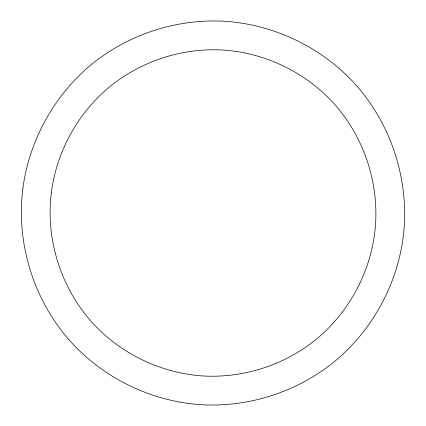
<?xml version="1.0" encoding="UTF-8"?>
<svg xmlns="http://www.w3.org/2000/svg" width="426" height="426" viewBox="0 0 426 426"><rect width="100%" height="100%" fill="white"/><g stroke="black" fill="none" stroke-linecap="round" stroke-linejoin="round"><path stroke-width="0.64" d="M22.812 188.926C15.805 244.961 34.676 303.237 73.256 344.485C106.42 379.609 152.764 401.478 200.965 404.7C249.178 407.554 297.896 391.68 335.193 360.998C372.308 329.996 396.957 285.021 403.188 237.074C410.195 181.039 391.324 122.763 352.744 81.515C319.58 46.391 273.236 24.522 225.035 21.3C176.822 18.446 128.104 34.32 90.807 65.002C53.692 96.004 29.043 140.979 22.812 188.926M51.338 192.536C45.385 240.168 61.424 289.701 94.221 324.766C122.406 354.613 161.8 373.208 202.771 375.945C243.752 378.373 285.159 364.88 316.864 338.798C348.409 312.444 369.363 274.222 374.662 233.464C380.615 185.832 364.576 136.299 331.779 101.234C303.594 71.387 264.2 52.792 223.229 50.055C182.248 47.627 140.841 61.12 109.136 87.202C77.591 113.556 56.637 151.778 51.338 192.536"/></g></svg>
